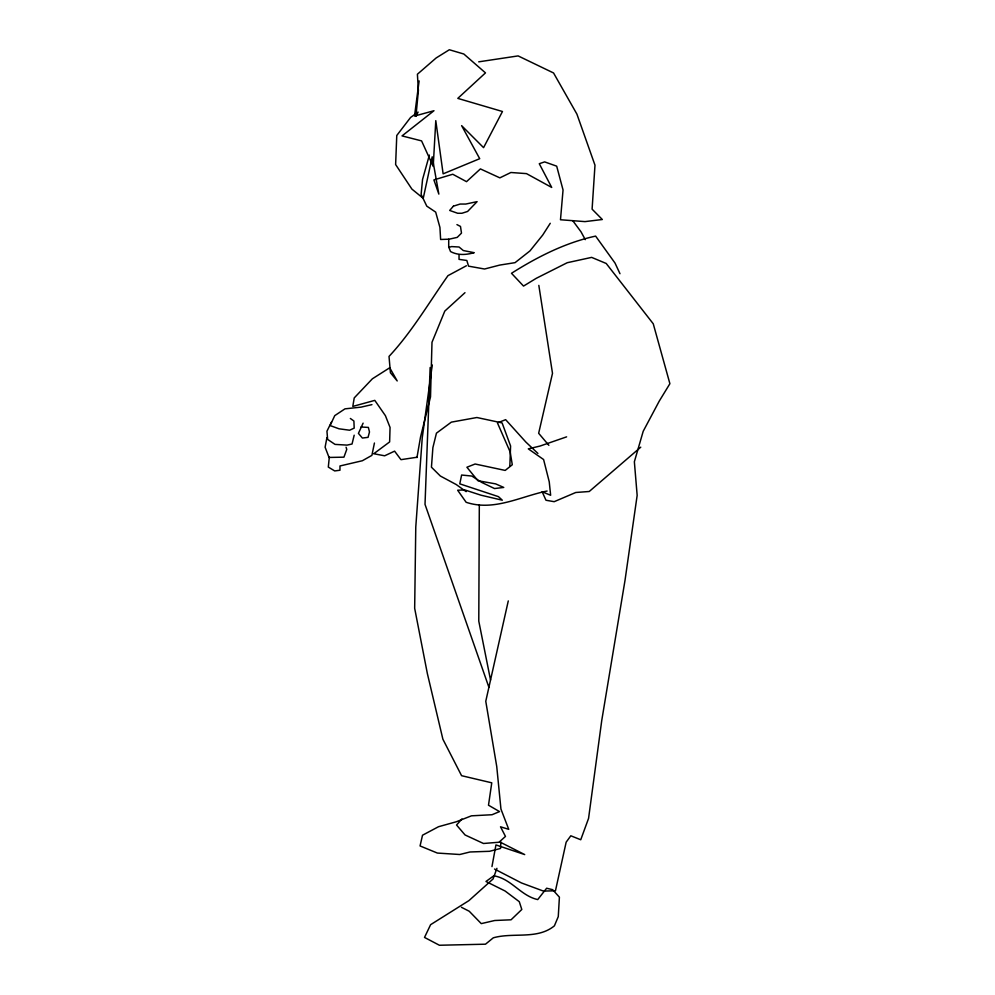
<?xml version="1.0" encoding="UTF-8"?>
<svg xmlns="http://www.w3.org/2000/svg" width="995" height="995" viewBox="0 0 995 995"><rect width="100%" height="100%" fill="white"/><g stroke="black" fill="none" stroke-linecap="round" stroke-linejoin="round"><path stroke-width="1.49" d="M448.72 239.198L448.708 246.984L450.536 251.548C458.086 255.628 466.332 254.844 474.229 252.693L463.297 250.541L459.043 246.996L451.556 246.586L448.882 247.419M459.043 254.645L459.031 259.359L466.829 260.479L468.546 266.15L484.553 269.011L499.751 265.08L515.049 262.655L529.949 250.927L542.735 235.031L550.247 223.29M479.316 504.838L478.782 621.129L490.535 680.02M430.138 367.516L425.014 504.365L488.906 687.309M509.85 465.871L510.584 446.009L502.102 422.912L476.879 417.514L451.344 422.141L436.444 433.161L432.887 447.65L431.444 467.19L440.35 476.02L456.245 484.553L466.157 491.654M329.345 456.742L328.313 467.078L334.693 470.933L339.967 470.237L339.967 465.971L362.367 460.735L371.894 455.374L374.431 443.024M419.119 80.918L414.517 116.067L433.982 110.719L402.042 135.905L421.581 140.892L433.211 166.426L435.785 120.644L443.123 173.839L479.714 158.69L461.618 125.644L483.57 147.646L502.463 111.502L457.799 98.381L485.485 72.884L463.832 54.016L449.342 49.75L436.171 57.946L417.402 74.227L418.397 90.545L415.935 116.365L418.074 112.112L410.574 117.472L396.769 135.494L395.624 164.561L411.905 189.1L423.236 198.328L432.203 156.812L438.845 194.1L433.895 179.908L452.75 174.249L466.518 181.662L480.411 168.914L499.851 177.856L510.895 172.496L526.492 173.627L551.703 187.433L539.278 163.715L544.638 161.899L556.69 166.165L563.046 189.983L560.483 219.758L584.998 221.611L602.323 219.509L592.1 209.161L594.985 165.195L576.913 114.126L553.556 72.971L518.121 55.907L478.707 61.839M432.265 364.978L422.253 437.7L415.773 527.051L414.666 608.293L427.353 673.54L442.887 739.21L461.58 775.69L491.766 782.816L488.495 805.204L499.527 811.597L492.027 814.731L471.456 815.825L456.257 821.783L438.521 826.721L422.514 835.215L420.064 845.949L437.377 853.063L459.765 854.506L470.001 851.981L489.552 851.297L500.497 848.474L500.908 842.093L483.483 843.486L465.063 834.967L456.556 825.029L461.941 818.947M416.967 457.551L420.537 436.992L430.512 396.893L431.992 342.292L444.79 311.099L464.976 292.692M491.965 866.595L495.945 844.929L524.701 854.581L499.49 841.782L505.472 836.422L500.522 826.795L508.731 829.332L500.945 809.072L496.741 766.523L485.771 701.264L508.283 600.905M326.932 437.601L325.104 447.215L329.034 457.451L343.934 457.165L346.77 449.367L346.073 447.24M354.183 435.201L352.043 444.006L347.081 445.113L335.029 444.392L327.641 439.417L326.945 431.221L331.509 422.004M429.367 155.083L422.552 179.486L421.121 194.373L426.78 206.139L435.686 212.122L439.927 227.42L440.623 239.484L449.131 239.186L457.24 237.37L461.493 233.116L460.486 226.437L456.941 224.609M496.928 868.324L493.072 878.958L468.931 900.612L430.611 924.678L424.517 937.427L439.404 945.25L485.498 944.193L493.309 937.812C513.358 932.128 537.3 939.914 554.402 925.835L558.27 916.619L559.401 897.167L552.623 889.667L546.641 888.236L537.723 899.579C520.671 895.836 511.194 878.523 493.781 875.824L485.97 881.483L505.112 891.022L519.278 901.681L521.803 909.48L511.057 919.803L494.739 920.499L481.269 923.621L469.23 911.246L461.431 907.291M363.113 423.149L358.436 433.372L362.391 438.049L368.063 437.34L369.481 431.967L368.374 427.415L360.986 427.004M640.755 447.178L589.239 491.493L575.769 492.488L554.178 501.679L545.981 500.249L542.138 491.741L550.645 495.286L549.24 481.816L543.593 459.528L528.308 448.869L540.061 446.046L566.615 436.855M374.431 453.247L389.63 441.929L390.052 427.44L385.413 415.686L374.792 400.376L352.802 406.42L354.232 397.913L372.379 378.796L389.717 367.764L397.204 380.948L390.426 372.739L389.02 356.421C411.955 331.82 428.683 302.965 447.974 275.652L466.419 265.752M371.943 404.629L361.011 407.142L344.991 408.846L334.755 415.624L330.091 425.549L338.996 428.795L349.631 430.226L354.195 428.111L353.897 421.009L350.352 418.472M547.101 491.032C520.447 496.455 493.893 511.554 466.145 502.288L457.65 490.224L464.74 489.926L481.045 495.212L502.313 500.199L498.47 496.654L459.789 483.844L461.618 475.025L471.854 476.058L481.767 482.451L494.527 488.545L503.744 487.438L495.647 483.881L477.923 480.722L466.904 467.24L475.112 464.006L505.186 470.424L512.288 464.752L510.174 451.991L497.438 422.9L505.647 419.666L525.882 442.078L537.922 453.434M416.967 457.252L400.96 459.665L394.592 451.145L384.655 455.797L373.312 453.658M494.503 869.033L521.43 882.938L543.407 891.072L555.459 890.786L566.155 842.168L570.819 835.788L580.744 839.755L588.567 818.387L601.739 720.542L624.997 580.471L637.161 495.386L634.362 461.755L643.205 431.27L659.25 401.109L669.896 383.697L653.255 323.798L606.216 263.476L591.639 257.382L567.225 262.717L536.305 278.289L523.532 286.075L511.492 273.289C537.362 256.909 565.546 242.593 595.619 236.113L615.034 263.078L619.985 273.724M548.879 445.35L538.656 433.285L552.499 373.324L538.83 285.378M572.772 220.691L581.03 231.835L585.271 239.646M453.421 206.164L449.678 210.442L457.663 213.266L461.916 213.266L467.6 211.45L477.103 201.637L465.784 204.05L460.113 204.05L453.421 206.164"/></g></svg>
